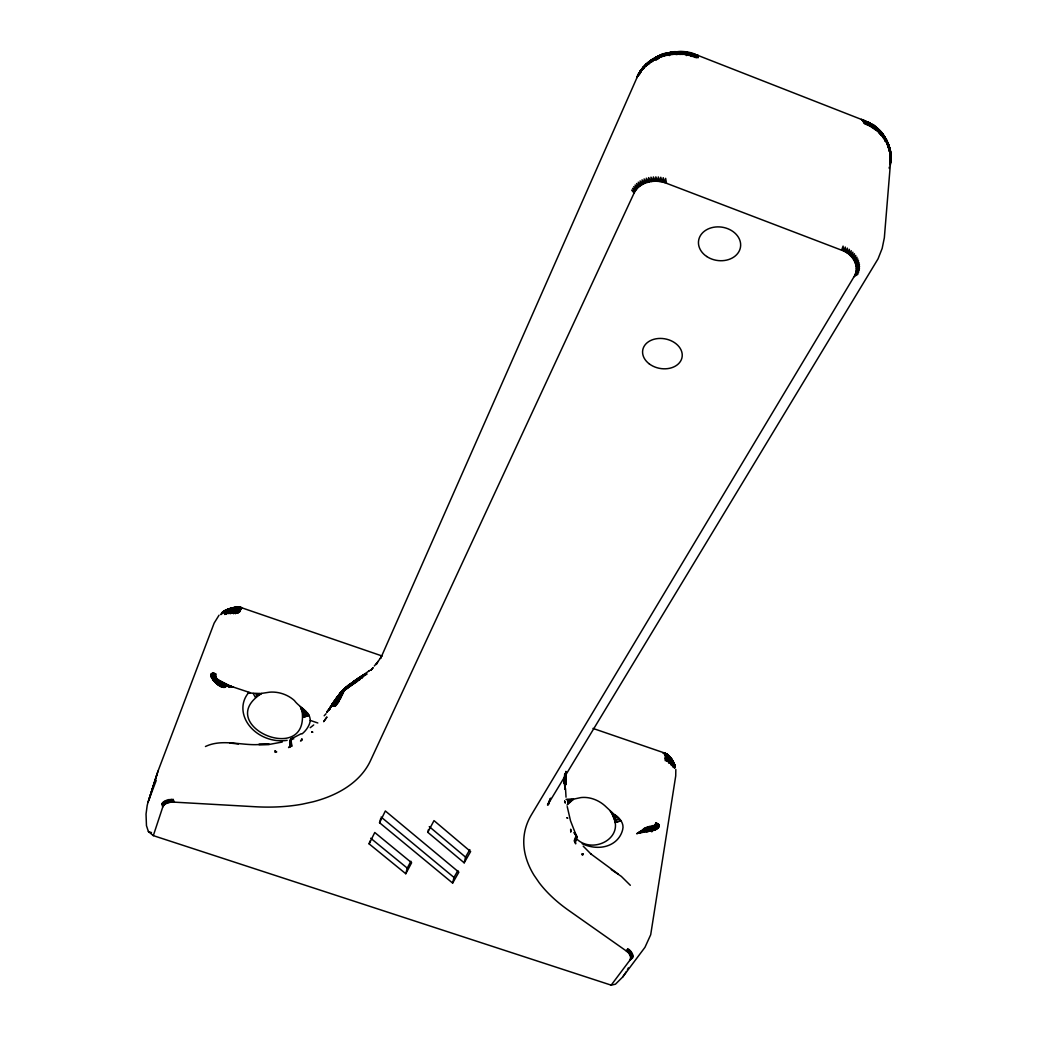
<?xml version="1.0" encoding="UTF-8"?>
<svg xmlns="http://www.w3.org/2000/svg" width="1037" height="1037" viewBox="0 0 1037 1037"><rect width="100%" height="100%" fill="white"/><g stroke="black" fill="none" stroke-linecap="round" stroke-linejoin="round"><path stroke-width="1.5" d="M663.174 753.342C669.435 753.069 673.078 761.223 675.048 766.239L670.887 758.112L664.523 753.018L666.169 755.014L666.104 759.849L670.822 763.051L674.426 768.002C674.931 761.767 670.343 755.688 664.86 753.108L592.983 728.415M643.99 831.972L642.797 829.717L636.679 833.761C640.205 831.765 667.841 830.87 655.967 822.95C654.256 828.576 646.181 825.245 642.797 829.717L654.827 827.837L657.043 826.346L658.067 823.896L655.384 824.519L658.197 827.669L653.53 825.893L656.304 829.302L648.592 828.213L642.797 829.717M641.19 71.722L639.116 73.057L636.744 77.775C642.629 63.205 657.639 53.276 673.454 53.95C675.904 48.908 698.484 52.343 698.108 57.592L694.155 56.218L694.349 54.183L686.507 52.42L674.452 52.019L666.661 53.276L654.891 58.046L648.903 61.831L643.238 67.236L638.779 73.536L381.383 656.667M666.272 755.61L670.719 759.084L674.439 766.706L673.519 766.421C674.309 760.458 669.228 755.688 664.523 753.018M694.194 57.242L696.54 57.566L698.121 55.492L863.082 120.085L863.588 122.366C878.819 127.564 891.444 141.784 891.029 158.389C891.47 141.434 878.702 126.229 862.888 121.355M566.033 772.772L565.476 784.866L566.15 772.021L565.385 785.126L564.53 785.735M549.273 801.07L548.314 804.738L550.582 798.166L547.523 805.088L878.054 258.835L882.163 248.413L884.341 237.797L890.952 157.196L889.876 149.328L886.609 141.589L882.798 135.393L880.906 135.134M889.876 149.328L890.887 154.98C890.135 140.539 878.378 124.777 864.482 122.794C875.241 127.655 885.987 135.756 888.605 147.928L888.022 147.539M565.904 772.137L564.932 788.963L564.4 780.446L565.878 771.398L565.282 785.242L566.163 772.332L564.685 783.998L564.724 774.03L564.309 779.72L564.154 783.752L564.958 774.302L565.359 784.49M888.605 147.928L887.205 144.389L888.696 145.543L890.394 151.583L890.135 149.859M890.187 153.437L890.239 164.546L890.381 152.672L890.29 162.602M674.439 766.706L672.404 764.865L672.054 760.575L670.304 757.425M889.292 168.448L889.227 167.203M884.742 140.863L887.102 141.939L889.526 148.226C887.672 141.81 883.459 130.74 876.032 130.208L867.489 124.401L864.015 123.26L866.958 124.829C874.709 119.333 883.33 137.001 886.739 141.745L885.974 139.217L883.317 137.96M362.004 677.498L352.074 683.124L345.58 688.114L364.337 674.543C349.715 683.007 337.038 694.336 329.144 709.412L342.249 691.018L364.83 674.322C350.195 683.214 337.271 694.103 329.144 709.593C336.636 695.646 347.589 683.616 362.198 676.954L340.797 693.079L332.553 705.769C341.86 692.677 351.024 680.583 366.463 674.011L363.883 674.828L362.004 677.498L344.051 690.655L342.275 694.751L333.188 705.769C339.462 688.892 355.808 680.583 369.626 670.446L369.185 670.783M565.476 784.866L565.839 773.874L564.439 783.868L565.152 774.574L564.426 777.828L565.593 779.513L565.437 784.62M885.118 138.543L888.307 144.934L887.102 141.939M222.501 682.592L217.77 684.731L214.568 678.833L214.49 673.557L211.224 674.05L212.663 673.246L213.039 678.276L217.2 682.333L225.275 686.494C220.298 684.433 215.113 679.572 215.696 673.907C212.041 671.198 209.331 675.502 212.196 678.055L215.126 677.42C216.707 680.35 232.197 686.105 227.375 685.82C221.866 689.968 216.564 683.914 212.559 679.611L213.039 678.276L215.942 678.12C211.405 680.415 211.755 676.215 215.463 674.944L211.159 674.426L213.259 673.311L213.933 678.496L224.835 686.779L218.483 684.161L212.611 678.963M564.698 789.04L566.15 772.021M565.321 780.628L565.243 784.374L565.424 780.809L564.309 779.72M565.269 773.835L565.476 784.75L565.554 779.306M863.238 121.044C871.728 124.09 881.917 129.703 884.833 138.66L886.739 141.745M863.601 120.901L870.873 124.816L880.076 132.969L874.204 127.447L864.91 122.405L871.417 125.671L878.922 132.529L881.606 133.06L884.833 138.66C880.672 131.31 874.217 125.334 866.621 121.64C849.925 113.992 878.352 127.81 880.05 131.868L882.604 135.73L874.087 126.501L863.264 120.162M565.774 775.624L565.58 779.915L564.167 782.896M337.284 697.279C343.545 688.101 353.604 682.048 362.743 675.955C352.243 682.748 342.586 689.346 335.612 699.768M565.865 774.989L565.463 774.069L564.452 782.728L565.113 779.474M565.489 775.106L565.45 784.996L565.645 777.659M565.541 781.354L565.437 777.206L565.58 779.915M686.39 55.57L686.559 52.42L698.29 55.674L694.271 54.248L693.26 56.426L690.901 56.27M665.521 753.368L666.765 755.779L666.648 760.056L668.956 756.997L667.698 754.742L665.3 753.393L667.102 755.338L667.167 760.277L669.098 757.723C670.252 756.427 673.907 763.051 674.815 765.241L671.328 758.825L667.245 754.392L670.096 757.438L670.965 760.977L669.098 757.723L666.324 756.116L667.374 754.495L665.3 753.393L669.643 756.712L668.009 755.014M221.827 614.111L220.764 614.578L221.957 612.686C226.468 607.462 237.382 608.239 241.232 607.604C235.542 606.256 229.216 608.447 224.238 611.169L223.862 612.595L230.058 608.512L240.856 607.488L381.927 655.928M566.085 773.135L565.515 781.535L564.698 782.572L565.152 775.417M566.021 773.939L565.917 774.743L566.033 773.511M862.33 120.37C866.893 122.949 876.446 124.142 877.263 130.39L867.347 122.936L863.121 121.122M673.363 766.162L672.313 763.53L669.591 761.884L669.306 757.321L668.191 755.208M359.528 680.065L357.039 679.792L341.769 691.899L338.127 695.814L329.105 709.891C337.388 694.868 348.601 683.824 363.456 675.152L359.58 679.157M565.606 779.72L565.58 777.426M644.431 828.732L646.207 831.583C648.592 832.465 665.741 825.089 655.915 824.83L655.384 824.519M870.886 125.321L863.64 121.809L867.321 123.999C865.61 119.696 871.702 123.053 870.86 125.879L868.073 125.296M890.731 160.579L890.226 165.155L891.042 157.793L890.161 155.472M565.424 779.033L565.152 785.372L564.906 779.681M565.683 777.893L565.761 775.909M890.783 156.6L890.174 162.187M890.809 161.785L890.952 157.196M565.683 778.126L565.696 775.637M565.671 778.359L565.917 775.041M673.778 762.726L668.1 755.182L666.324 757.84L669.176 759.538L668.995 761.365L669.176 758.708L666.35 757.243M565.489 775.974L566.059 771.709L565.191 777.439M213.609 674.413L213.674 676.072L211.691 677.835L215.631 676.396L213.933 678.496L214.672 681.698L220.531 686.364L224.161 687.518L216.837 682.54L215.242 678.678L215.087 673.713L211.185 676.448L215.527 676.007L211.094 675.735L213.868 673.415L211.107 674.789L215.696 673.907M349.573 685.846L340.447 693.079L329.17 709.243L341.808 691.498L352.684 682.489L355.898 682.32L340.849 692.509L326.849 712.069C331.957 706.262 335.845 697.862 342.275 694.751L338.464 695.775L331.114 707.053M565.93 774.458L565.982 772.461L565.761 773.576M645.377 828.187L656.68 829.004L658.521 824.182L655.967 822.95M233.494 687.155L227.375 685.82L219.338 680.583L228.84 685.587L251.706 693.183L260.676 693.533L269.646 692.172A28.025 22.957 18.7 0 1 294.417 700.558C299.706 708.051 313.524 712.86 309.454 723.969A34.701 28.388 18.7 0 1 302.039 733.911M565.645 773.278L565.787 771.813M567.226 806.605L570.493 820.721L576.209 835.446L574.2 840.813L575.678 843.846L575.315 839.089L575.937 840.372L574.822 842.161L574.809 839.931L575.431 841.253M668.774 763.258L668.269 758.669L665.261 754.171L669.098 756.077M670.874 764.71L670.952 762.208L674.257 766.913L672.806 761.002L665.858 753.73L667.971 755.792L668.139 760.782L669.552 759.641M669.643 756.829L672.832 761.676L673.441 767.367L671.898 762.921L675.243 767.38L674.504 764.878L671.665 761.586L671.82 765.539L665.223 755.092C670.459 755.714 673.143 761.482 674.97 765.837L671.237 760.251L664.756 757.878M672.676 766.421C673.661 761.456 670.395 755.792 664.911 756.025M565.463 774.069L564.867 779.007L565.398 777.698M672.196 764.593L672.313 763.53M670.822 763.051L670.952 762.001M564.893 777.62L565.204 774.717M566.072 773.096L566.163 772.332M565.385 778.878L564.906 784.115L565.334 774.833L564.569 779.902M565.619 774.302L565.1 777.244M351.53 684.705L352.463 682.67M651.793 831.868L652.817 825.53M644.327 831.441L644.845 828.278M669.5 760.639L668.58 761.067L668.126 755.493L665.832 753.536M638.753 832.335L654.917 827.254L657.575 823.624L655.565 824.208L658.793 826.658L657.043 826.346M656.525 823.158C655.164 826.502 653.18 825.53 656.447 828.589C654.554 828.187 657.86 823.404 655.838 823.521L659.052 825.996L655.915 824.83M337.816 696.553L331.127 706.832M640.697 70.516L650.938 61.416C653.53 56.672 660.906 57.307 665.365 55.246C670.576 48.752 682.955 54.65 690.085 55.13C692.107 49.659 663.265 51.02 661.502 56.361L655.436 59.589L652.312 59.407L648.903 61.831M685.963 54.365L686.507 52.42L698.329 55.894L686.598 52.952L674.076 52.304M682.994 54.507L682.579 51.98L681.789 53.911C664.639 50.45 646.31 59.005 638.338 74.612M428.514 829.457L427.788 832.309L464.187 862.823L465.548 857.119L469.826 849.601M360.215 677.731L362.444 676.435L347.343 687.337L343.96 690.331L343.506 692.003L341.795 692.146L333.551 705.808L341.588 696.164L339.76 699.651L334.342 705.938C340.123 697.707 341.692 687.362 352.074 683.124M380.735 818.465L379.555 822.73L452.625 883.083L453.986 877.432L457.887 870.587M233.636 613.748C230.395 608.693 236.76 605.893 240.856 607.488M346.967 686.779L345.502 689.112M677.602 53.768L678.457 51.85L686.585 52.511L674.257 52.122L662.604 54.468L674.646 52.019L676.072 54.546L686.585 53.315L697.81 55.661M694.44 54.326L690.486 53.172L689.89 55.531L686.455 54.896L697.382 56.192M369.937 841.072L369.146 843.898L405.791 873.737L407.256 868.112L410.911 861.228M669.371 54.442L670.511 52.498M238.964 611.869L239.832 609.756C233.921 603.301 228.879 611.324 224.679 613.878L227.051 610.339L229.203 608.965L233.092 609.328L237.966 612.232L238.964 611.869C234.427 605.958 226.714 608.978 221.957 612.686M331.464 706.145C333.279 699.029 345.036 696.008 335.249 706.158L343.377 691.16M664.16 753.393L665.184 753.225M682.67 52.083L675.268 52.576L665.274 55.505C663.239 52.991 658.456 54.909 657.782 57.761L651.106 60.872L647.853 63.62M219.053 615.174L214.153 623.107L158.026 771.074L148.784 800.097A35.064 21.777 82.7 0 0 147.15 805.697L146.036 814.084L146.463 825.672L148.408 831.583L153.32 835.628L611.169 985.15L615.459 984.191L622.693 977.01L644.962 947.325L650.692 934.752L675.722 775.922L675.826 769.441M645.04 66.07L652.312 59.407M158.026 771.074L148.784 800.097L156.237 780.407M148.161 801.886L156.872 774.652M643.679 68.688L641.022 70.062L638.52 74.042L643.238 67.236M343.895 689.735L365.892 674.063C352.062 682.579 340.667 690.422 333.94 705.86L340.693 697.914L336.895 698.692M153.32 835.628L162.77 806.993C164.598 802.56 170.237 801.964 174.423 802.158L255.115 806.734A166.296 95.534 18.4 0 0 302.324 804.155L312.954 801.821A166.296 95.534 18.4 0 0 370.468 760.717L634.1 193.051C639.79 181.462 655.319 178.818 666.493 183.29L841.603 250.189C852.194 253.43 860.58 266.418 854.008 276.749L531.398 814.836A160.372 90.206 9.5 0 0 534.068 875.293L539.214 882.772A160.372 90.206 9.5 0 0 568.717 910.434L626.218 950.903C629.239 952.796 632.285 957.047 629.692 960.456L611.169 985.15M841.603 250.189L843.094 246.119L843.574 251.032L845.298 247.052L845.453 251.991L847.398 248.141L847.216 253.093L849.381 249.36L848.862 254.285L851.221 250.708L850.353 255.595L852.894 252.185L851.714 257.007L854.41 253.754L852.907 258.485L855.758 255.426L853.931 260.041L856.899 257.176L854.786 261.661L857.858 258.991L855.46 263.32L858.597 260.857L855.94 265.018L859.142 262.763L856.225 266.742L859.466 264.681L856.329 268.466L859.582 266.613L856.238 270.19L859.479 268.544L855.966 271.888L859.154 270.45L855.486 273.548L858.623 272.316L854.838 275.181L857.897 274.144L854.008 276.749M338.127 695.814L332.281 705.808L340.771 695.036M239.301 607.202L235.438 607.643L232.651 610.599L238.29 611.169L238.212 613.061C241.595 606.956 240.441 606.126 237.616 612.88L227.103 613.191M340.071 693.312C346.345 685.379 356.119 682.216 363.08 675.528C356.3 678.729 352.541 684.796 345.917 687.622M641.022 70.062L637.548 76.207M668.489 755.779L666.247 758.812L669.124 760.419M334.368 701.816L338.049 697.033M337.712 697.214L341.004 692.236L348.095 685.898M229.397 612.763C230.668 607.332 237.084 606.36 241.53 607.889M639.116 73.057L637.962 75.766L639.531 72.642M365.348 674.167C356.611 680.052 348.821 685.379 340.914 692.366M363.883 674.828L359.619 677.718L362.276 677.135L343.001 690.188L340.577 696.294L334.782 706.041L338.853 701.245M682.385 52.083L690.435 53.47L698.329 56.192L686.598 52.952L672.404 54.352C668.722 50.359 657.302 55.285 654.256 59.459L645.455 65.033M238.108 607.163L229.67 609.6L224.679 614.474L226.61 613.269L226.053 611.35L230.136 608.888L236.073 607.384L241.258 608.473L237.901 609.302L233.766 612.4L237.292 607.41L241.621 608.188M340.317 695.166L341.679 692.547M338.425 696.877L340.201 693.922L342.91 693.364L332.864 705.769L339.747 694.375M236.721 607.254L241.401 607.695L237.784 607.397L234.673 612.387L239.949 609.017L231.951 608.006M334.912 700.779L338.049 696.034L336.442 698.251M369.146 843.898L374.759 832.491L411.624 862.745L405.791 873.737M379.555 822.73L385.349 810.973L458.86 872.169L452.625 883.083M641.423 69.673L639.038 75.027L643.627 66.861L645.779 66.005L652.74 59.239M627.45 969.738L628.37 967.897M637.198 76.686L641.903 69.323M668.956 756.362L666.104 759.849M427.788 832.309L433.997 820.617L470.617 851.558L464.187 862.823M663.537 753.536L664.73 753.108M334.808 701.025L336.844 697.797L332.825 704.434L334.057 702.412M335.781 699.379L336.779 697.914M649.473 63.594L646.557 63.944L643.031 68.844L649.305 61.559L652.688 61.559M335.742 700.299L331.633 706.028L339.021 695.14M335.469 700.455L333.564 703.242M626.413 971.578L622.693 977.01M356.806 679.896L356.106 681.503L346.617 687.142M640.581 71.968L646.129 64.242M339.242 694.349L349.417 684.9L351.712 684.692M377.961 661.684L381.694 656.162M566.072 799.371L573.526 799.151L580.966 797.57A27.429 22.036 34.6 0 1 604.74 805.606L613.411 813.708L612.53 815.004L614.915 814.797C619.698 817.96 624.378 823.521 622.667 829.626A33.962 27.234 34.5 0 1 582.185 843.755M358.387 678.989L358.945 678.276M566.98 805.062L573.526 799.151M215.774 683.253L217.926 681.97L226.442 686.131L220.712 682.942L217.744 679.313L213.622 680.531L213.7 678.094L212.391 678.509L213.039 678.276M231.199 608.278L237.68 608.641L239.638 609.626L230.473 608.667L225.107 611.039L229.812 611.778L228.996 612.841L225.379 612.776L229.812 611.778L231.342 612.543L232.197 611.506L231.795 612.491L240.377 608.317M339.488 694.207L349.106 685.677M648.255 62.596L662.928 54.352M339.462 695.464L340.486 694.038M648.306 831.311L648.747 830.702L646.44 827.604L655.267 826.502M341.393 693.727L342.456 692.288M645.779 66.005L649.771 61.364M333.875 702.49L336.195 701.258L338.529 701.803M331.814 705.938L340.797 693.079L339.851 693.883M215.126 677.42L215.826 676.889L211.392 677.148L215.527 674.478L214.983 674.05L211.276 676.798L213.129 676.435M626.218 950.903L627.955 948.622L627.139 951.59L628.979 949.399L627.955 952.316L629.9 950.203L628.681 953.055L630.716 951.033L629.303 953.807L631.403 951.888L629.809 954.584L631.974 952.744L630.211 955.349L632.414 953.612L630.483 956.127L632.726 954.481L630.652 956.892L632.907 955.349L630.69 957.657L632.959 956.192L630.613 958.395L632.881 957.021L630.431 959.108L632.661 957.825L629.692 960.456M332.034 705.86L342.91 691.523M656.421 825.154L654.788 825.206L657.536 828.343L650.562 829.846L648.981 831.233L647.166 830.481L640.749 831.013M668.956 756.997L670.887 760.004L669.176 758.708L667.737 761.586L665.067 758.825L670.732 760.925L666.739 754.119L670.887 758.112M640.438 71.022L644.081 66.549M640.257 71.579L644.599 66.303M232.392 613.256L226.196 612.258L224.135 613.489L229.177 613.45L231.744 610.962L232.392 613.256L236.06 610.767L239.832 609.756M226.61 613.269L232.094 609.069L240.778 607.825M237.966 607.189L240.299 607.63L241.064 608.978L235.088 610.184L230.473 613.697L229.475 610.469L230.901 608.343M337.155 697.292L338.153 696.138M293.782 738.875C290.321 736.866 289.012 741.922 290.01 744.436L291.566 744.89L288.558 747.573L291.799 746.07L291.164 741.066L291.864 738.577L301.326 733.652M326.901 711.991L329.325 709.01M340.305 693.131L341.264 692.055M341.614 691.964L346.332 687.453M213.583 675.489L211.522 677.498L214.478 676.617M672.806 761.002L674.828 767.898C673.596 762.156 670.135 756.906 665.236 753.653L667.543 755.558L667.659 760.523L671.95 764.243M228.464 609.212L233.144 609.795L240.299 607.63C241.984 606.749 235.127 609.51 237.045 612.66L236.216 613.165L232.884 611.363M287.145 740.327A34.701 28.388 18.7 0 1 249.865 726.367A34.701 28.388 18.7 0 1 248.297 693.105L248.919 692.366M378.324 661.23L374.292 666M647.231 65.15L655.941 57.346L658.949 58.202L656.058 59.9L664.017 54.533L671.017 52.576M324.179 715.763L326.046 713.715M339.786 694.116L341.821 691.951M350.584 685.418L351.582 684.342M642.668 68.183L647.049 63.724M642.499 68.727L647.581 63.581M339.073 694.544L341.795 692.146M641.644 832.465L648.488 830.196L653.686 830.481L650.873 826.398L657.782 828.135L654.191 825.608L652.48 826.606L648.164 826.761L651.016 830.948C648.242 828.135 637.496 832.063 643.99 831.311L647.619 831.389M225.755 610.262L222.903 612.206L228.296 609.16M339.916 693.559L342.845 691.225M238.51 607.189L235.425 609.212L235.477 613.723M220.531 686.364L225.34 684.005M261.687 693.455C212.144 724.746 309.233 767.341 302.104 711.278L303.841 709.606L301.547 709.865L300.354 706.741M576.637 838.907C592.529 854.384 624.222 838.609 613.191 816.43L614.915 814.797L611.467 813.021L610.236 811.115M642.927 67.677L650.277 61.248M648.799 63.516C652.519 61.403 656.628 53.924 661.528 56.348L667.595 53.509L669.358 55.622M215.683 677.757L212.896 677.472L215.463 675.644M363.468 675.826L346.501 687.427L350.039 684.524M356.015 680.168L344.232 689.087M639.207 833.074L642.266 831.83M645.753 64.605L649.305 61.559M648.164 63.516L653.712 59.135M345.502 688.464L351.919 683.396M655.436 59.589L660.582 55.829L667.595 53.509M338.956 694.79L339.838 694.051M213.505 677.342L213.674 676.072M346.475 687.479L347.486 686.65M350.584 684.679L353.384 682.32M238.588 612.076L237.032 612.724L231.782 609.95L226.597 609.886M345.814 687.725L346.721 687M313.705 724.954L310.206 727.702M656.836 57.294L652.04 61.364L660.141 55.7M234.906 610.495L240.532 608.11M343.921 689.527L345.528 688.283M227.414 609.471L226.053 611.35L234.323 613.074L240.506 610.508M362.276 677.135L355.522 682.203L350.571 684.018M694.271 54.248L698.225 55.531M347.11 686.688L362.963 675.891M357.039 679.792L356.339 680.013L362.769 677.2L347.278 686.637M648.488 830.196L656.227 827.552L656.771 828.317M360.422 677.342L353.202 682.203M349.067 685.146L367.046 674.024M645.208 65.525L653.206 59.148M651.405 61.248L657.328 57.398M611.532 812.217L613.191 816.43L616.496 815.963L613.411 817.039M302.791 713.897L306.122 711.525L302.674 713.287M353.228 682.631L359.748 678.639M346.877 687.44L359.087 679.922M354.784 681.516L358.646 678.613M614.124 819.087L617.469 816.78L613.956 818.465M302.467 708.543L301.326 709.295L303.348 709.23L301.547 709.865L302.104 711.278L305.254 710.734L302.273 711.875M239.301 610.352L235.84 612.491L238.03 608.162L239.69 607.241M612.258 814.434L613.411 813.708M865.325 122.081L866.621 121.64L870.263 123.559M343.96 690.331L345.541 689.359M353.578 682.035L354.978 681.179M651.599 59.99L656.369 57.281M651.106 60.872C656.914 59.952 676.059 45.835 679.52 54.404L690.253 54.002L697.616 55.881L690.253 54.002M654.84 59.355L661.049 56.05M303.102 715.945L307.704 713.236L303.05 715.31M302.104 711.278L304.321 709.982M662.034 56.724L664.834 55.091M214.672 681.698L218.872 680.259M354.291 681.361L357.052 681.037M358.659 679.818L347.641 686.572M643.614 830.741L647.399 830.922L645.714 828.524L648.566 827.111L654.917 826.191L658.391 827.396L656.901 825.504L654.516 825.4L656.602 827.552M292.149 738.409L290.01 740.288L291.203 740.353L289.893 740.911L291.164 741.066L289.854 741.636L291.19 741.883L289.854 742.466L291.254 742.79L289.906 743.399L291.384 743.801L290.01 744.436L290.386 746.757M236.164 607.552L234.09 609.704L234.323 613.074M614.656 821.161L619.309 818.556L614.526 820.513M613.191 816.43L615.447 815.199M357.454 681.153L355.522 682.203L356.767 681.866M205.443 746.51C222.203 738.461 242.075 745.875 259.548 744.501L269.309 744.385L258.757 744.475L269.866 744.32L282.22 742.051M212.948 674.685L211.133 676.098L212.987 675.813M340.927 692.859L343.973 690.007M230.058 608.512L228.36 610.391L229.177 613.45M240.714 607.513L233.144 609.795L239.184 610.624M223.331 611.636L229.475 610.469L230.603 610.663L231.147 612.854M641.683 830.987L650.056 827.15L656.227 827.552L649.24 826.398L652.117 830.78L650.808 830.391M666.687 55.505L668.645 54.533M655.203 57.735L658.988 55.842M654.632 58.435L665.689 54.248L678.742 51.954M651.327 60.392L664.017 54.533M224.07 611.247L227.051 610.339L230.279 610.871L225.872 611.869L227.531 612.206M333.784 703.112L337.401 702.801M232.858 610.287L238.393 608.538L241.064 608.978L238.393 608.538M235.412 607.462L231.782 608.291L227.881 613.308L227.634 609.704L236.436 608.123M212.559 679.611L216.577 678.483M213.052 674.05L211.081 675.165L214.828 675.139M888.307 144.934C884.937 138.388 879.57 125.231 870.886 125.905L863.64 121.316M217.926 681.97L220.414 681.348M221.737 613.334L222.774 612.919M643.212 830.209L650.445 827.578L656.447 828.589M654.891 58.046L668.282 54.105L682.748 52.265M237.084 607.552L240.091 607.306L236.864 608.823L236.216 613.165M670.045 54.637C677.731 51.798 686.688 51.798 694.44 54.533M308.987 715.128L303.219 717.332L309.13 715.439M658.391 56.374L663.628 54.378M657.938 57.229L667.932 53.755M663.11 56.322L671.561 53.03M354.2 683.266L353.047 683.901M225.107 611.039L236.047 608.589M620.878 820.526L614.928 822.574L621.072 820.85M873.569 127.966C882.461 127.694 886.752 141.408 889.526 148.226M648.566 827.111L655.89 827.798M659.338 824.791L657.808 824.921M645.403 830.507L650.562 829.846M672.404 54.352L679.157 52.783M662.319 54.676L667.271 53.341M240.545 608.926L239.119 609.095L237.045 612.66L239.664 607.578L240.558 607.967M229.242 608.81L232.742 607.851M226.429 611.052L230.784 610.067L226.662 609.925L223.901 611.817M232.651 610.599L235.179 609.963M665.897 53.872L671.289 52.757M662.06 54.974C673.998 52.667 686.779 52.278 698.29 56.581L686.377 52.718M665.521 54.702L682.968 53.898M661.658 55.817L679.287 53.237M248.284 693.105L250.293 692.794M666.13 53.587L675.268 52.576M237.706 607.241L236.073 607.384L238.16 607.228M670.278 52.602L674.854 52.122M670.058 52.796L678.885 52.135M669.669 53.444L682.877 52.913M237.292 607.41L235.438 607.643L236.825 607.747M644.923 829.82L649.253 829.094L654.917 830.067L652.299 826.217L657.989 827.902L655.76 825.919M684.161 54.442L690.149 54.43L698.212 57.048L690.383 53.755L678.315 51.941M666.35 756.504L667.698 754.742L668.476 755.519M216.59 678.081C214.866 681.102 221.451 686.066 224.835 686.779M234.829 608.006L240.48 607.384M234.232 608.499L236.592 608.563M233.144 609.795L235.736 609.95M674.452 52.019L678.6 51.85M673.907 52.589L679.028 52.42M863.082 120.085L867.049 121.912M240.403 608.732L238.264 607.41L235.256 612.426L239.482 609.963M669.863 53.068L686.507 54.287L694.155 56.218L686.196 53.367L678.159 52.122M656.901 825.504L659.156 825.646L657.497 824.013M237.382 607.241L239.301 607.332M216.785 680.687C245.989 695.438 217.951 681.866 213.985 676.954M691.083 55.648L697.123 56.568M229.683 743.023L238.406 743.996M300.639 707.908L301.871 708.038M682.268 52.265L686.598 52.693M682.152 52.537L694.349 55.207M678.017 52.407L686.585 53.315M681.905 53.367L690.201 54.598L698.108 57.592M213.752 673.804L211.328 673.674C212.728 672.689 210.615 677.394 212.844 677.848M657.108 825.128L659.247 825.271L657.976 824.311M694.453 56.633L696.851 57.035L693.481 55.855M241.232 607.604L238.873 607.863L236.436 612.595L238.951 611.169L238.614 610.43M686.196 53.367L694.259 55.674M234.505 611.402L237.966 611.986M654.593 826.372L653.077 826.048L655.89 829.574L644.133 828.913M666.441 753.912L666 754.482M682.035 52.913L690.085 55.13M691.005 55.829L693.26 56.426M656.59 825.945L658.936 826.333L657.341 824.596M694.168 54.391L697.979 55.531M878.326 130.04L880.05 131.868M223.175 682.929L222.164 682.605L231.173 686.507L218.198 680.337M666.169 755.014L670.096 757.438L668.826 756.077M290.179 745.551L291.799 746.07M148.408 831.583L151.48 832.581M238.043 607.345L240.364 608.369L237.654 608.097L231.782 609.95L232.677 608.343L234.375 607.889L240.04 611.584M310.283 720.417L317.815 722.983M228.879 686.092L220.712 682.942L213.687 677.641M694.349 56.815L696.54 57.566M228.84 685.587L232.586 686.896M864.482 122.794L874.178 128.018L873.465 125.62L862.603 120.188L870.795 124.388L877.289 129.819M656.227 826.32L658.56 827.124L657.367 825.88M221.114 681.763L220.077 681.374L228.127 685.626M882.798 135.393L886.518 140.099L890.394 151.583M573.733 832.789L574.394 833.087M664.86 753.108L665.56 753.432M226.986 685.988L217.498 680.479M223.914 684.187L219.377 681.49M863.419 120.331L867.191 122.172M863.523 120.577L867.295 122.522M665.508 757.023L669.98 762.765L668.839 760.989L665.236 759.784L665.274 760.73M866.362 121.627L870.497 123.753M866.051 121.692L870.665 124.038M865.701 121.847L870.795 124.388M665.858 753.73L667.011 754.353L666.078 754.742M221.633 685.392L215.372 681.309M871.417 125.671L877.833 129.975L884.846 138.09M240.014 607.928L240.817 608.408M574.913 834.176L576.792 836.6L575.937 840.372L576.183 836.768L576.779 837.974L576.248 836.081M611.299 869.576L621.319 876.382L630.327 885.3M869.991 123.442L873.737 125.84M869.68 123.403L873.932 126.138M869.317 123.442L874.087 126.501M665.261 754.171L671.445 759.538M665.223 755.092L670.33 759.641M669.176 758.708L670.887 760.004L669.098 757.723L674.322 764.645L669.098 756.66M618.233 874.074L590.559 853.697L591.323 854.371L583.209 846.153M873.154 125.477L876.732 128.147M872.791 125.399L876.965 128.458M872.376 125.412L877.133 128.847M871.923 125.503L880.102 132.386M666.234 755.26L671.237 760.251L674.257 766.913M666.013 756.154L670.732 760.925M669.306 757.321L670.446 758.228M216.072 680.972L225.82 686.274L218.651 681.698M370.715 838.246L407.256 868.112M381.136 817.052L453.986 877.432M429.253 826.606L465.548 857.119M574.965 833.437L576.365 835.446L574.965 833.437L575.509 834.539M876.096 127.72L879.739 130.999M875.682 127.629L879.933 131.401M875.228 127.603L882.63 135.147M889.085 151.169L890.031 152.141L886.609 141.589M670.641 758.164L674.776 766.395M217.2 682.333L224.459 687.103L220.894 686.014L216.474 682.761M886.829 143.352L883.991 138.09L878.922 132.529L880.244 134.266M665.974 758.047L667.685 760.51L667.141 758.319M879.156 130.39L882.435 134.149M878.78 130.182L882.565 134.629M877.276 129.988L881.593 135.16M666.169 754.366L668.774 757.904L669.941 761.56M669.721 760.341L666.648 757.23L670.641 758.915L671.237 760.251M634.1 193.051L631.676 190.121L634.942 191.456L632.609 188.345L635.953 189.94L633.75 186.647L637.146 188.514L635.085 185.04L638.481 187.191L636.575 183.562L639.972 185.986L638.248 182.201L641.605 184.897L640.075 180.969L643.355 183.938L642.033 179.894L645.208 183.108L644.12 178.96L647.179 182.421L646.323 178.195L649.214 181.89L648.605 177.599L651.327 181.514L650.964 177.171L653.479 181.294L653.388 176.925L655.669 181.242L655.838 176.86L657.873 181.332L658.314 176.964L660.063 181.592L660.776 177.249L662.254 182.006L663.226 177.716L664.393 182.564L665.637 178.351L666.493 183.29M881.606 133.06L884.639 137.053M881.191 132.814L884.781 137.545M880.167 132.542L885.429 141.045M672.235 761.521L674.439 765.669L672.326 762.506L673.48 765.099M669.552 759.032L670.965 760.977M888.696 145.543L889.279 146.528M640.568 832.555L639.985 831.713L644.327 831.907M668.748 756.349L669.228 757.075M884.12 136.223L886.518 140.099M883.744 135.886L886.674 140.604M883.304 135.614L886.752 141.162M225.962 614.358L225.016 612.374M162.77 806.993L161.759 803.856L163.496 805.593L162.226 803.092L164.027 804.971L162.822 802.392L164.676 804.388L163.548 801.744L165.427 803.869L164.377 801.16L166.27 803.416L165.337 800.655L167.216 803.027L166.387 800.214L168.24 802.703L167.54 799.838L169.355 802.444L168.785 799.553L170.535 802.262L170.12 799.346L171.779 802.158L171.507 799.229L173.075 802.119L172.972 799.19L174.423 802.158M671.665 761.586L673.583 765.967M576.053 834.863L576.792 836.6M885.974 139.217L888.242 143.793M885.585 138.854L888.32 144.35M647.632 826.995L650.277 831.13M673.35 761.845L674.478 764.282M255.361 697.305L253.184 693.416M674.024 763.362L674.97 765.837M887.503 142.341L889.539 147.63M888.074 143.275L890.887 154.98M568.561 803.131L567.382 799.514L568.185 803.571M568.782 799.527L569.546 802.21L569.222 799.54L569.961 801.821L570.259 799.475L571.063 800.992L571.18 799.423L571.504 800.655L571.841 799.346L573.176 799.644M889.033 146.023L890.394 150.987M888.268 145.115L888.826 147.28M260.793 693.973L259.794 693.584L258.848 694.933L258.446 693.662L258.33 695.257L258.006 693.662L257.033 696.047L256.308 693.675L256.541 696.423M889.111 148.356L890.031 152.141M889.539 148.822L890.096 151.389M666.298 759.084L666.519 761.119M889.266 149.445L889.59 151.635M654.891 825.841L654.943 826.709M564.685 779.72L564.971 785.489M566.021 797.181L565.515 788.522M890.64 153.217L891.029 158.389M275.116 750.879L275.064 752.369L276.698 751.903L275.116 750.879M372.97 667.854L371.013 670.045L372.97 667.854M377.39 662.708L376.172 664.445L377.39 662.708M381.123 657.199L380.488 658.391L381.123 657.199M583.144 854.008L582.574 855.292L581.679 853.995L583.144 854.008M326.824 717.176L323.738 721.558L326.824 717.176M301.897 739.044L300.549 741.053L302.234 740.003L301.897 739.044M570.7 829.406L570.752 831.843L570.7 829.406M292.875 738.422L291.293 738.888L292.875 738.422M312.643 732.161L311.722 731.889L312.643 732.161M567.628 818.089L567.006 817.843L567.628 818.089M565.204 802.832L564.646 801.121L565.204 802.832M576.844 837.261L576.209 835.446L576.844 837.261M706.703 256.489A21.207 16.825 8.7 0 0 740.483 247.169A21.207 16.825 8.7 0 0 711.46 227.751A21.207 16.825 8.7 0 0 706.703 256.489M649.318 363.922A19.988 14.998 10.7 0 0 681.866 358.141A19.988 14.998 10.7 0 0 656.019 338.801A19.988 14.998 10.7 0 0 649.318 363.922"/></g></svg>
